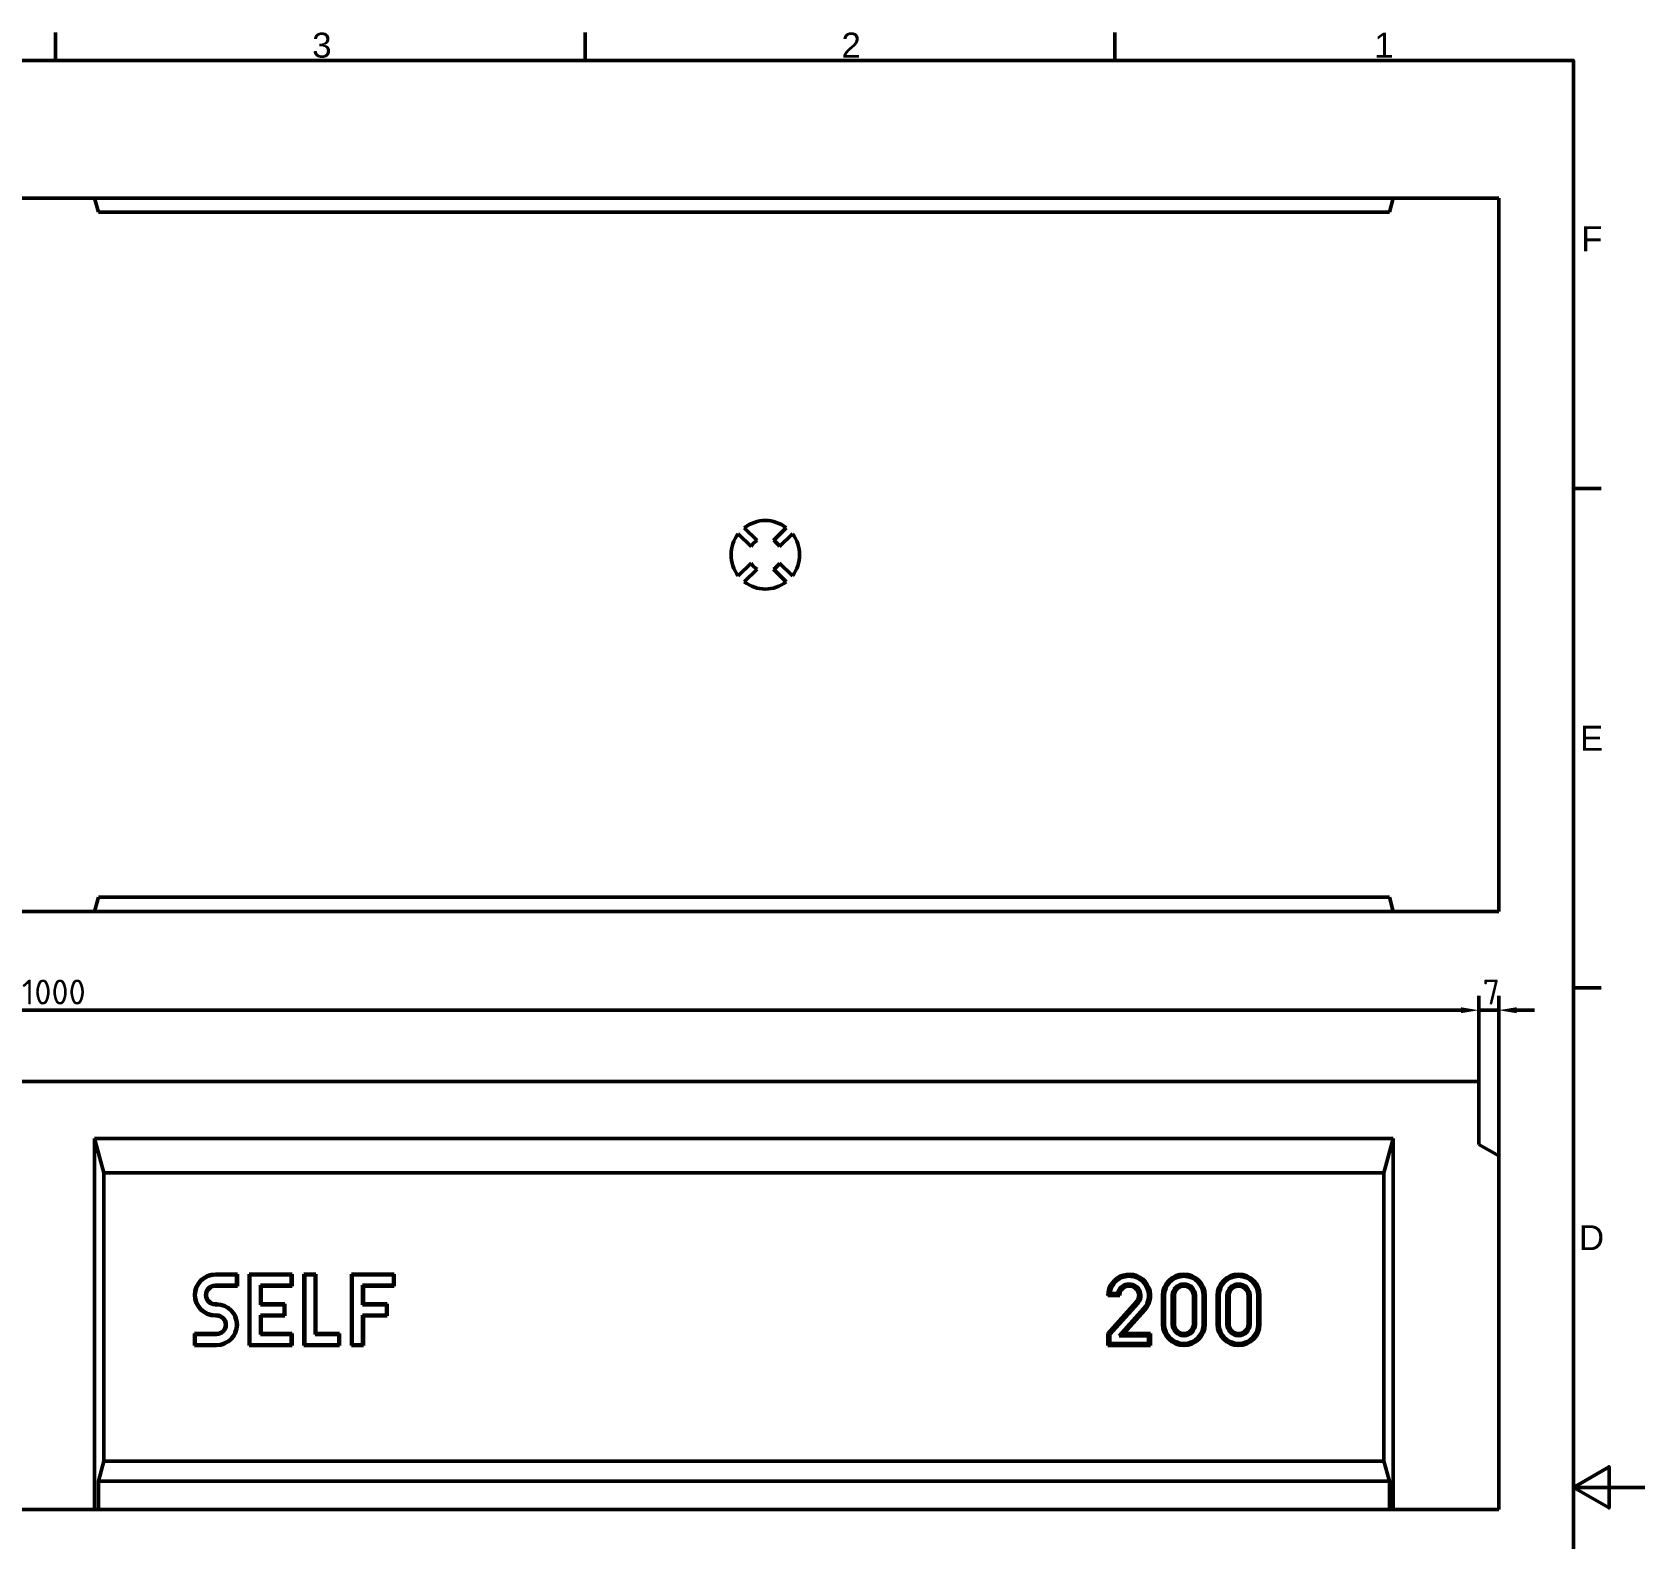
# Model space of a CAD drawing. Header units: millimetres. Extents: x 0 to 1485, y 0 to 1050.
# Drawn here: x 920 to 1485, y 507 to 1035 of the extents above; entities that cross this region are included whole.
import ezdxf

# ---------------------------------------------------------------- set-up
doc = ezdxf.new("R2010")
doc.units = ezdxf.units.MM
doc.header["$LTSCALE"] = 2.5
doc.layers.get('0').update_dxf_attribs({"lineweight": 50})
doc.layers.get('Defpoints').update_dxf_attribs({"lineweight": 50})
for name, color, linetype, lineweight in [('Bemaßung (ISO)', 7, 'Continuous', 50), ('Rahmen_0', 7, 'Continuous', 50), ('Rahmen_2', 7, 'Continuous', 50), ('Sichtbar (ISO)', 7, 'Continuous', 50), ('Sichtbar schmal (ISO)', 7, 'Continuous', 50)]:
    doc.layers.add(name, color=color, linetype=linetype, lineweight=lineweight)
doc.styles.add('Aktuell-DINNach Layer', font='arial.ttf')
doc.styles.add('TXT 3_5', font='isocpeur.ttf')
doc.dimstyles.new('Anrin Standard (DIN)', dxfattribs={"dimscale": 2.5, "dimtxt": 3.5, "dimasz": 2.5, "dimexe": 2, "dimexo": 0, "dimgap": 0.7999999999999999, "dimtad": 1, "dimrnd": 1e-08, "dimtxsty": 'TXT 3_5', "dimcen": 0.09, "dimdle": 10, "dimclrd": 256, "dimclre": 256, "dimclrt": 256, "dimadec": 0, "dimazin": 2, "dimtfac": 0.7142857313156128, "dimtmove": 0, "dimatfit": 3, "dimfxl": 1, "dimtolj": 1, "dimlwd": -1, "dimlwe": -1, "dimarcsym": 0})

# ---------------------------------------------------------------- blocks, each defined once
blk = doc.blocks.new('Ränder Standardrahmen')
at = {"layer": 'Rahmen_0'}
for p, q in [((371.25, 410), (371.25, 413.8999938964844)), ((445.4999923706055, 410), (445.4999923706055, 413.8999938964844)), ((519.7499847412109, 410), (519.7499847412109, 413.8999938964844)), ((584.0000152587891, 350), (587.9000091552734, 350)), ((584.0000152587891, 280), (587.9000091552734, 280))]:
    blk.add_line(p, q, dxfattribs=at)
at = {"layer": 'Rahmen_0', "flags": 128}
for points in [[(10, 10), (10, 410), (584.0000152587891, 410), (584.0000152587891, 10), (10, 10)], [(594.0000152587891, 210), (584.0000152587891, 210), (589.0000152587891, 212.8867530822754), (589.0000152587891, 207.1132469177246), (584.0000152587891, 210)]]:
    blk.add_lwpolyline(points, dxfattribs=at)
at = {"layer": 'Rahmen_2', "char_height": 3.499999940395355, "attachment_point": 7, "style": 'Aktuell-DINNach Layer'}
for s, insert in [('3', (407.2314160149082, 410.3413109757006)), ('2', (481.4142158440201, 410.4)), ('1', (556.0730168835889, 410.4)), ('F', (585.0760985338037, 383.2500000298023)), ('E', (584.9247129212386, 313.2500000298023)), ('D', (584.7787947726591, 243.2500000298023))]:
    blk.add_mtext(s, dxfattribs=dict(at, insert=insert))
blk = doc.blocks.new('*D28')
at = {"layer": 'Bemaßung (ISO)', "transparency": 16777216}
for p, q in [((426.8483755077259, 667.1954212800835), (426.8483755077259, 697.1954212800835)), ((1426.848375507727, 667.1954212800835), (1426.848375507727, 697.1954212800835)), ((1420.598375507727, 692.1954212800835), (433.0983755077259, 692.1954212800835))]:
    blk.add_line(p, q, dxfattribs=at)
for points in [[(433.0983755077259, 693.2370879467501), (433.0983755077259, 691.1537546134168), (426.8483755077259, 692.1954212800835)], [(1420.598375507727, 693.2370879467501), (1420.598375507727, 691.1537546134168), (1426.848375507727, 692.1954212800835)]]:
    blk.add_solid(points, dxfattribs=at)
at = {"layer": 'Defpoints', "color": 0, "transparency": 16777216}
for p in [(426.8483755077259, 692.1954212800835), (426.8483755077259, 667.1954212800835), (1426.848375507727, 667.1954212800835)]:
    blk.add_point(p, dxfattribs=at)
at = {"layer": 'Bemaßung (ISO)', "transparency": 16777216, "insert": (916.3483755077265, 702.9454212800835), "char_height": 8.75, "attachment_point": 1, "style": 'TXT 3_5'}
blk.add_mtext('\\A1;1000', dxfattribs=at)
blk = doc.blocks.new('*D29')
at = {"layer": 'Bemaßung (ISO)', "transparency": 16777216}
for p, q in [((1426.848375507727, 667.1954212800833), (1426.848375507727, 697.1954212800833)), ((1433.848375507727, 641.1539693957559), (1433.848375507727, 697.1954212800833)), ((1420.598375507727, 692.1954212800833), (1414.348375507727, 692.1954212800833)), ((1433.848375507727, 692.1954212800833), (1426.848375507727, 692.1954212800833)), ((1440.098375507727, 692.1954212800833), (1446.348375507727, 692.1954212800833))]:
    blk.add_line(p, q, dxfattribs=at)
for points in [[(1420.598375507727, 693.23708794675), (1420.598375507727, 691.1537546134167), (1426.848375507727, 692.1954212800833)], [(1440.098375507727, 693.23708794675), (1440.098375507727, 691.1537546134167), (1433.848375507727, 692.1954212800833)]]:
    blk.add_solid(points, dxfattribs=at)
at = {"layer": 'Defpoints', "color": 0, "transparency": 16777216}
for p in [(1426.848375507727, 692.1954212800833), (1426.848375507727, 667.1954212800833), (1433.848375507727, 641.1539693957559)]:
    blk.add_point(p, dxfattribs=at)
at = {"layer": 'Bemaßung (ISO)', "transparency": 16777216, "insert": (1428.160875507727, 702.9454212800833), "char_height": 8.75, "attachment_point": 1, "style": 'TXT 3_5'}
blk.add_mtext('\\A1;7', dxfattribs=at)

msp = doc.modelspace()

# ---------------------------------------------------------------- linework, layer by layer
at = {"layer": 'Sichtbar (ISO)'}
for p, q in [((941.8483755077261, 976.780602229927), (911.8483755077262, 976.780602229927)), ((1396.848375507727, 976.7806022299656), (941.8483755077261, 976.7806022299656)), ((943.1881214698817, 971.7806022299271), (941.8483755077261, 976.780602229927)), ((1396.848375507727, 976.7806022299272), (1395.508629545571, 971.7806022299271)), ((1433.848375507727, 976.780602229927), (1396.848375507727, 976.7806022299272)), ((1433.848375507727, 726.7806022299269), (1433.848375507727, 976.780602229927)), ((1395.508629545571, 971.7806022299271), (943.1881214698817, 971.7806022299271)), ((1171.844326881838, 854.663330512256), (1167.368986215705, 859.1386711783883)), ((1167.368986215705, 859.1386711783886), (1171.844326881838, 854.663330512256)), ((1169.490306559265, 861.259991521948), (1173.965647225397, 856.7846508558157)), ((1173.965647225397, 856.7846508558157), (1169.490306559265, 861.2599915219482)), ((1179.731103790056, 856.7846508558157), (1184.206444456188, 861.259991521948)), ((1184.206444456188, 861.2599915219482), (1179.731103790056, 856.7846508558157)), ((1186.327764799748, 859.1386711783883), (1181.852424133615, 854.663330512256)), ((1181.852424133615, 854.663330512256), (1186.327764799748, 859.1386711783886)), ((1167.368986215705, 844.4225332814653), (1171.844326881838, 848.8978739475976)), ((1171.844326881838, 848.8978739475976), (1167.368986215705, 844.4225332814653)), ((1181.852424133615, 848.8978739475976), (1186.327764799748, 844.4225332814653)), ((1186.327764799748, 844.4225332814653), (1181.852424133615, 848.8978739475976)), ((1173.965647225397, 846.776553604038), (1169.490306559265, 842.3012129379057)), ((1169.490306559265, 842.3012129379057), (1173.965647225397, 846.7765536040382)), ((1184.206444456188, 842.3012129379057), (1179.731103790056, 846.776553604038)), ((1179.731103790056, 846.7765536040382), (1184.206444456188, 842.3012129379057)), ((941.8483755077261, 726.7806022299269), (943.1881214698817, 731.7806022299268)), ((1395.508629545571, 731.7806022299268), (943.1881214698817, 731.7806022299268)), ((1395.508629545571, 731.7806022299268), (1396.848375507727, 726.7806022299269)), ((911.8483755077262, 726.7806022299269), (941.8483755077261, 726.7806022299269)), ((1396.848375507727, 726.7806022299654), (941.8483755077261, 726.7806022299654)), ((1396.848375507727, 726.7806022299269), (1433.848375507727, 726.7806022299269)), ((1426.848375507727, 667.1954212800833), (426.8483755077259, 667.1954212800833)), ((1426.848375507727, 645.1954212800833), (1426.848375507727, 667.1954212800833)), ((941.8483755077264, 517.1954212800833), (941.8483755077264, 647.1954212800835)), ((941.8483755077264, 647.1954212800835), (945.0637658168998, 635.1954212800833)), ((1396.848375507727, 647.1954212800833), (941.8483755077264, 647.1954212800835)), ((1393.632985198553, 635.1954212800833), (1396.848375507727, 647.1954212800833)), ((1396.848375507727, 517.1954212800833), (1396.848375507727, 647.1954212800833)), ((1426.848375507727, 645.1954212800833), (1433.848375507727, 641.1539693957559)), ((1433.848375507727, 517.1954212800833), (1433.848375507727, 641.1539693957559)), ((945.0637658168998, 635.1954212800833), (945.0637658168998, 534.1954212800833)), ((1393.632985198553, 635.1954212800833), (945.0637658168998, 635.1954212800833)), ((1393.632985198553, 534.1954212800833), (1393.632985198553, 635.1954212800833)), ((984.1400421743931, 599.6954212800833), (991.8483755077265, 599.6954212800833)), ((984.1400421743931, 599.4274720876522), (991.5804263152953, 599.4274720876522)), ((991.8483755077265, 599.6954212800833), (991.5804263152953, 599.4274720876522)), ((991.5804263152953, 599.4274720876522), (991.5804263152953, 595.7967038058478)), ((991.8483755077265, 599.6954212800833), (991.8483755077265, 595.5287546134167)), ((996.0150421743931, 574.6954212800833), (996.0150421743931, 599.6954212800833)), ((996.0150421743931, 599.6954212800833), (1011.015042174393, 599.6954212800833)), ((996.0150421743931, 599.6954212800833), (996.2829913668243, 599.4274720876522)), ((996.2829913668243, 574.9633704725144), (996.2829913668243, 599.4274720876522)), ((996.2829913668243, 599.4274720876522), (1010.747092981962, 599.4274720876522)), ((1011.015042174393, 599.6954212800833), (1010.747092981962, 599.4274720876522)), ((1010.747092981962, 599.4274720876522), (1010.747092981962, 595.7967038058479)), ((1011.015042174393, 599.6954212800833), (1011.015042174393, 595.5287546134167)), ((1015.18170884106, 599.6954212800833), (1019.348375507726, 599.6954212800833)), ((1015.18170884106, 574.6954212800833), (1015.18170884106, 599.6954212800833)), ((1015.18170884106, 599.6954212800833), (1015.449658033491, 599.4274720876522)), ((1015.449658033491, 599.4274720876522), (1019.080426315295, 599.4274720876522)), ((1015.449658033491, 574.9633704725144), (1015.449658033491, 599.4274720876522)), ((1019.348375507726, 599.6954212800833), (1019.080426315295, 599.4274720876522)), ((1019.080426315295, 599.4274720876522), (1019.080426315295, 578.5941387543189)), ((1019.348375507726, 599.6954212800833), (1019.348375507726, 578.86208794675)), ((1031.848375507727, 599.6954212800833), (1046.848375507727, 599.6954212800833)), ((1031.848375507727, 574.6954212800833), (1031.848375507727, 599.6954212800833)), ((1031.848375507727, 599.6954212800833), (1032.116324700158, 599.4274720876522)), ((1032.116324700158, 599.4274720876522), (1046.580426315295, 599.4274720876522)), ((1032.116324700158, 574.9633704725144), (1032.116324700158, 599.4274720876522)), ((1046.848375507727, 599.6954212800833), (1046.580426315295, 599.4274720876522)), ((1046.580426315295, 599.4274720876522), (1046.580426315295, 595.7967038058479)), ((1046.848375507727, 599.6954212800833), (1046.848375507727, 595.5287546134167)), ((991.5804263152953, 595.7967038058478), (984.1400421743931, 595.7967038058479)), ((991.8483755077265, 595.5287546134167), (984.1400421743931, 595.5287546134167)), ((991.8483755077265, 595.5287546134167), (991.5804263152953, 595.7967038058478)), ((1010.747092981962, 595.7967038058479), (999.9137596486287, 595.7967038058479)), ((1000.18170884106, 595.5287546134167), (999.9137596486287, 595.7967038058479)), ((999.9137596486287, 595.7967038058479), (999.9137596486287, 589.0108054209855)), ((1011.015042174393, 595.5287546134167), (1000.18170884106, 595.5287546134167)), ((1000.18170884106, 595.5287546134167), (1000.18170884106, 589.2787546134167)), ((1011.015042174393, 595.5287546134167), (1010.747092981962, 595.7967038058479)), ((1046.580426315295, 595.7967038058479), (1035.747092981962, 595.7967038058479)), ((1036.015042174393, 595.5287546134167), (1035.747092981962, 595.7967038058479)), ((1035.747092981962, 595.7967038058479), (1035.747092981962, 589.0108054209855)), ((1046.848375507727, 595.5287546134167), (1036.015042174393, 595.5287546134167)), ((1036.015042174393, 595.5287546134167), (1036.015042174393, 589.2787546134167)), ((1046.848375507727, 595.5287546134167), (1046.580426315295, 595.7967038058479)), ((984.1400421743931, 589.2787546134167), (984.5567088410598, 589.2787546134167)), ((984.1400421743931, 589.0108054209855), (984.5567088410598, 589.0108054209855)), ((1000.18170884106, 589.2787546134167), (999.9137596486287, 589.0108054209855)), ((999.9137596486287, 589.0108054209855), (1008.247092981962, 589.0108054209855)), ((1000.18170884106, 589.2787546134167), (1008.515042174393, 589.2787546134167)), ((1008.515042174393, 589.2787546134167), (1008.247092981962, 589.0108054209855)), ((1008.247092981962, 589.0108054209855), (1008.247092981962, 585.3800371391811)), ((1008.515042174393, 589.2787546134167), (1008.515042174393, 585.11208794675)), ((1036.015042174393, 589.2787546134167), (1035.747092981962, 589.0108054209855)), ((1035.747092981962, 589.0108054209855), (1044.080426315295, 589.0108054209855)), ((1036.015042174393, 589.2787546134167), (1044.348375507727, 589.2787546134167)), ((1044.348375507727, 589.2787546134167), (1044.080426315295, 589.0108054209855)), ((1044.080426315295, 589.0108054209855), (1044.080426315295, 585.3800371391811)), ((1044.348375507727, 589.2787546134167), (1044.348375507727, 585.11208794675)), ((1301.015042174393, 592.1954212800835), (1296.848375507727, 592.1954212800833)), ((1296.848375507727, 578.8620879467501), (1306.827738177111, 589.9674464452216)), ((1297.576315976259, 578.5830723153788), (1307.369186704075, 589.4808965316714)), ((1300.352872089133, 592.9233617486158), (1297.615553441757, 592.9233617486158)), ((1309.385492986876, 587.6690278151948), (1300.817374370538, 578.1341474782176)), ((1316.015042174393, 582.1954212800833), (1316.015042174393, 592.1954212800835)), ((1316.742982642926, 582.1954212800833), (1316.742982642926, 592.1954212800835)), ((1319.453768372528, 582.1954212800833), (1319.453768372528, 592.1954212800835)), ((1320.18170884106, 592.1954212800835), (1320.18170884106, 582.1954212800833)), ((1326.848375507727, 582.1954212800833), (1326.848375507727, 592.1954212800835)), ((1327.576315976259, 592.1954212800835), (1327.576315976259, 582.1954212800833)), ((1330.287101705861, 592.1954212800833), (1330.287101705861, 582.1954212800833)), ((1331.015042174393, 592.1954212800833), (1331.015042174393, 582.1954212800833)), ((1335.18170884106, 582.1954212800833), (1335.18170884106, 592.1954212800835)), ((1335.909649309593, 582.1954212800833), (1335.909649309593, 592.1954212800835)), ((1338.620435039194, 582.1954212800833), (1338.620435039194, 592.1954212800835)), ((1339.348375507727, 592.1954212800835), (1339.348375507727, 582.1954212800833)), ((1346.015042174394, 582.1954212800833), (1346.015042174394, 592.1954212800835)), ((1346.742982642926, 592.1954212800835), (1346.742982642926, 582.1954212800833)), ((1349.453768372528, 592.1954212800833), (1349.453768372528, 582.1954212800833)), ((1350.18170884106, 592.1954212800833), (1350.18170884106, 582.1954212800833)), ((984.5567088410598, 585.3800371391811), (984.1400421743931, 585.3800371391811)), ((984.5567088410598, 585.11208794675), (984.1400421743931, 585.11208794675)), ((1008.247092981962, 585.3800371391811), (999.9137596486287, 585.3800371391811)), ((1000.18170884106, 585.11208794675), (999.9137596486287, 585.3800371391811)), ((999.9137596486287, 585.3800371391811), (999.9137596486287, 578.5941387543189)), ((1008.515042174393, 585.11208794675), (1000.18170884106, 585.11208794675)), ((1000.18170884106, 585.11208794675), (1000.18170884106, 578.86208794675)), ((1008.515042174393, 585.11208794675), (1008.247092981962, 585.3800371391811)), ((1044.080426315295, 585.3800371391811), (1035.747092981962, 585.3800371391811)), ((1036.015042174393, 585.11208794675), (1035.747092981962, 585.3800371391811)), ((1035.747092981962, 585.3800371391811), (1035.747092981962, 574.9633704725144)), ((1044.348375507727, 585.11208794675), (1036.015042174393, 585.11208794675)), ((1036.015042174393, 585.11208794675), (1036.015042174393, 574.6954212800833)), ((1044.348375507727, 585.11208794675), (1044.080426315295, 585.3800371391811)), ((1309.92694151384, 587.1824779016445), (1302.450173526385, 578.8620879467501)), ((976.8483755077265, 574.6954212800833), (976.8483755077265, 578.86208794675)), ((976.8483755077265, 578.86208794675), (984.5567088410598, 578.86208794675)), ((976.8483755077265, 578.86208794675), (977.1163247001576, 578.5941387543189)), ((977.1163247001576, 574.9633704725145), (977.1163247001576, 578.5941387543189)), ((977.1163247001576, 578.5941387543189), (984.5567088410598, 578.5941387543189)), ((1000.18170884106, 578.86208794675), (999.9137596486287, 578.5941387543189)), ((999.9137596486287, 578.5941387543189), (1010.747092981962, 578.5941387543189)), ((1000.18170884106, 578.86208794675), (1011.015042174393, 578.86208794675)), ((1011.015042174393, 578.86208794675), (1010.747092981962, 578.5941387543189)), ((1010.747092981962, 578.5941387543189), (1010.747092981962, 574.9633704725144)), ((1011.015042174393, 578.86208794675), (1011.015042174393, 574.6954212800833)), ((1019.348375507726, 578.86208794675), (1019.080426315295, 578.5941387543189)), ((1019.080426315295, 578.5941387543189), (1027.413759648629, 578.5941387543189)), ((1019.348375507726, 578.86208794675), (1027.68170884106, 578.86208794675)), ((1027.68170884106, 578.86208794675), (1027.413759648629, 578.5941387543189)), ((1027.413759648629, 578.5941387543189), (1027.413759648629, 574.9633704725144)), ((1027.68170884106, 578.86208794675), (1027.68170884106, 574.6954212800833)), ((1296.848375507727, 578.8620879467501), (1297.576315976259, 578.5830723153788)), ((1296.848375507727, 574.6954212800833), (1296.848375507727, 578.8620879467501)), ((1297.576315976259, 575.4233617486158), (1297.576315976259, 578.5830723153788)), ((1302.450173526385, 578.8620879467501), (1300.817374370538, 578.1341474782176)), ((1300.817374370538, 578.1341474782176), (1311.120435039194, 578.1341474782176)), ((1302.450173526385, 578.8620879467501), (1311.848375507727, 578.8620879467501)), ((1311.848375507727, 578.8620879467501), (1311.120435039194, 578.1341474782176)), ((1311.120435039194, 578.1341474782176), (1311.120435039194, 575.4233617486158)), ((1311.848375507727, 578.8620879467501), (1311.848375507727, 574.6954212800833)), ((976.8483755077265, 574.6954212800833), (977.1163247001576, 574.9633704725145)), ((984.5567088410598, 574.6954212800833), (976.8483755077265, 574.6954212800833)), ((984.5567088410598, 574.9633704725144), (977.1163247001576, 574.9633704725145)), ((996.0150421743931, 574.6954212800833), (996.2829913668243, 574.9633704725144)), ((1011.015042174393, 574.6954212800833), (996.0150421743931, 574.6954212800833)), ((1010.747092981962, 574.9633704725144), (996.2829913668243, 574.9633704725144)), ((1011.015042174393, 574.6954212800833), (1010.747092981962, 574.9633704725144)), ((1015.18170884106, 574.6954212800833), (1015.449658033491, 574.9633704725144)), ((1027.68170884106, 574.6954212800833), (1015.18170884106, 574.6954212800833)), ((1027.413759648629, 574.9633704725144), (1015.449658033491, 574.9633704725144)), ((1027.68170884106, 574.6954212800833), (1027.413759648629, 574.9633704725144)), ((1031.848375507727, 574.6954212800833), (1032.116324700158, 574.9633704725144)), ((1036.015042174393, 574.6954212800833), (1031.848375507727, 574.6954212800833)), ((1035.747092981962, 574.9633704725144), (1032.116324700158, 574.9633704725144)), ((1036.015042174393, 574.6954212800833), (1035.747092981962, 574.9633704725144)), ((1296.848375507727, 574.6954212800833), (1297.576315976259, 575.4233617486158)), ((1311.848375507727, 574.6954212800833), (1296.848375507727, 574.6954212800833)), ((1311.120435039194, 575.4233617486158), (1297.576315976259, 575.4233617486158)), ((1311.848375507727, 574.6954212800833), (1311.120435039194, 575.4233617486158)), ((945.0637658168998, 534.1954212800833), (943.1881214698819, 527.1954212800833)), ((1393.632985198553, 534.1954212800833), (945.0637658168998, 534.1954212800833)), ((1395.508629545571, 527.1954212800833), (1393.632985198553, 534.1954212800833)), ((943.1881214698819, 527.1954212800833), (943.1881214698819, 517.1954212800833)), ((1395.508629545571, 527.1954212800833), (943.1881214698819, 527.1954212800833)), ((1395.508629545571, 517.1954212800833), (1395.508629545571, 527.1954212800833)), ((941.8483755077264, 517.1954212800833), (911.8483755077264, 517.1954212800833)), ((943.1881214698819, 517.1954212800833), (941.8483755077264, 517.1954212800833)), ((1395.508629545571, 517.1954212800833), (943.1881214698819, 517.1954212800833)), ((1396.848375507727, 517.1954212800833), (1395.508629545571, 517.1954212800833)), ((1433.848375507727, 517.1954212800833), (1396.848375507727, 517.1954212800833))]:
    msp.add_line(p, q, dxfattribs=at)
for centre, radius, start, end in [((1176.848375507726, 851.7806022299269), 12, 142.1807557814585, 217.8192442185411), ((1176.848375507727, 851.7806022299269), 12.00000000000007, 142.1807557814583, 217.8192442185411), ((1176.848375507726, 851.7806022299269), 12, 52.18075578145842, 127.8192442185411), ((1176.848375507726, 851.7806022299269), 12.00000000000003, 52.18075578145842, 127.8192442185416), ((1176.848375507726, 851.7806022299269), 12, 322.1807557814585, 37.81924421854158), ((1176.848375507726, 851.7806022299269), 12.00000000000007, 322.1807557814583, 37.81924421854103), ((1176.848375507726, 851.7806022299269), 5.775, 119.9453493600176, 150.0546506399809), ((1176.848375507726, 851.7806022299272), 5.774999999999759, 119.9453493600169, 150.0546506399831), ((1176.848375507726, 851.7806022299269), 5.775000000000011, 29.94534936001757, 60.0546506399809), ((1176.848375507727, 851.780602229927), 5.774999999999799, 29.94534936001845, 60.05465063998307), ((1176.848375507726, 851.7806022299269), 5.775000000000007, 209.9453493600176, 240.0546506399809), ((1176.848375507726, 851.7806022299267), 5.774999999999754, 209.9453493600169, 240.0546506399831), ((1176.848375507726, 851.7806022299269), 5.775000000000007, 299.9453493600175, 330.0546506399809), ((1176.848375507727, 851.7806022299269), 5.774999999999764, 299.945349360017, 330.054650639983), ((1176.848375507726, 851.7806022299269), 12, 232.1807557814584, 307.8192442185416), ((1176.848375507726, 851.780602229927), 12.00000000000004, 232.1807557814589, 307.8192442185416), ((984.1400421743932, 592.4037546134167), 7.291666666666677, 90, 270), ((984.1400421743932, 592.4037546134167), 7.023717474235551, 90, 270), ((1304.348375507727, 592.1954212800833), 7.500000000000007, 318.0568857205644, 180), ((1304.348375507727, 592.1954212800833), 6.772059531467585, 318.0568857205644, 173.8292544911084), ((1323.515042174394, 592.1954212800835), 7.500000000000007, 0, 180), ((1323.515042174394, 592.1954212800835), 6.772059531467612, 0, 180), ((1342.68170884106, 592.1954212800835), 7.500000000000007, 0, 180), ((1342.68170884106, 592.1954212800833), 6.772059531467612, 0, 180), ((984.1400421743932, 592.4037546134167), 3.392949192431128, 90, 270), ((984.1400421743932, 592.4037546134167), 3.125000000000003, 90, 270), ((1304.348375507727, 592.1954212800835), 4.06127380186575, 318.0568857205631, 169.6745371386809), ((1304.348375507727, 592.1954212800833), 3.333333333333341, 318.0568857205658, 180), ((1323.515042174394, 592.1954212800833), 4.061273801865756, 0, 180), ((1323.515042174394, 592.1954212800835), 3.33333333333336, 0, 180), ((1342.68170884106, 592.1954212800833), 4.061273801865756, 0, 180), ((1342.68170884106, 592.1954212800833), 3.33333333333336, 0, 180), ((984.5567088410598, 581.9870879467501), 7.291666666666659, 270, 90), ((984.5567088410598, 581.98708794675), 7.023717474235551, 270, 90), ((984.5567088410598, 581.98708794675), 3.392949192431128, 270, 90), ((984.5567088410598, 581.98708794675), 3.125000000000003, 270, 90), ((1323.515042174394, 582.1954212800833), 7.500000000000007, 180, 0), ((1323.515042174394, 582.1954212800833), 6.772059531467612, 180, 0), ((1323.515042174394, 582.1954212800833), 4.061273801865756, 180, 0), ((1323.515042174394, 582.1954212800833), 3.33333333333336, 180, 0), ((1342.68170884106, 582.1954212800833), 7.500000000000007, 180, 0), ((1342.68170884106, 582.1954212800835), 6.772059531467612, 180, 0), ((1342.68170884106, 582.1954212800833), 4.061273801865756, 180, 0), ((1342.68170884106, 582.1954212800835), 3.33333333333336, 180, 0)]:
    msp.add_arc(centre, radius, start, end, dxfattribs=at)
for points in [[(1296.848375507727, 592.1954212800833), (1297.231964474742, 592.579010247099), (1297.615553441757, 592.9233617486158)], [(1301.015042174393, 592.1954212800835), (1300.683957131762, 592.5265063227148), (1300.352872089133, 592.9233617486158)]]:
    msp.add_open_spline(points, degree=2, dxfattribs=at)
at = {"layer": 'Sichtbar schmal (ISO)'}
for p, q in [((984.1400421743931, 599.6954212800833), (984.1400421743931, 599.4274720876522)), ((984.1400421743931, 595.5287546134167), (984.1400421743931, 595.7967038058479)), ((984.1400421743931, 589.2787546134167), (984.1400421743931, 589.0108054209855)), ((984.5567088410598, 589.2787546134167), (984.5567088410598, 589.0108054209855)), ((1306.827738177111, 589.9674464452216), (1307.369186704075, 589.4808965316714)), ((1309.92694151384, 587.1824779016445), (1309.385492986876, 587.6690278151948)), ((1316.015042174393, 592.1954212800835), (1316.742982642926, 592.1954212800835)), ((1320.18170884106, 592.1954212800835), (1319.453768372528, 592.1954212800835)), ((1326.848375507727, 592.1954212800835), (1327.576315976259, 592.1954212800835)), ((1331.015042174393, 592.1954212800833), (1330.287101705861, 592.1954212800833)), ((1335.18170884106, 592.1954212800835), (1335.909649309593, 592.1954212800835)), ((1339.348375507727, 592.1954212800835), (1338.620435039194, 592.1954212800835)), ((1346.015042174394, 592.1954212800835), (1346.742982642926, 592.1954212800835)), ((1350.18170884106, 592.1954212800833), (1349.453768372528, 592.1954212800833)), ((984.1400421743931, 585.11208794675), (984.1400421743931, 585.3800371391811)), ((984.5567088410598, 585.11208794675), (984.5567088410598, 585.3800371391811)), ((1316.015042174393, 582.1954212800833), (1316.742982642926, 582.1954212800833)), ((1320.18170884106, 582.1954212800833), (1319.453768372528, 582.1954212800833)), ((1326.848375507727, 582.1954212800833), (1327.576315976259, 582.1954212800833)), ((1331.015042174393, 582.1954212800833), (1330.287101705861, 582.1954212800833)), ((1335.18170884106, 582.1954212800833), (1335.909649309593, 582.1954212800833)), ((1339.348375507727, 582.1954212800833), (1338.620435039194, 582.1954212800833)), ((1346.015042174394, 582.1954212800833), (1346.742982642926, 582.1954212800833)), ((1350.18170884106, 582.1954212800833), (1349.453768372528, 582.1954212800833)), ((984.5567088410598, 578.86208794675), (984.5567088410598, 578.5941387543189)), ((984.5567088410598, 574.6954212800833), (984.5567088410598, 574.9633704725144))]:
    msp.add_line(p, q, dxfattribs=at)

# ---------------------------------------------------------------- block references
at = {"xscale": 2.5, "yscale": 2.5, "zscale": 2.5}
msp.add_blockref('Ränder Standardrahmen', (0, 0), dxfattribs=at)

# ---------------------------------------------------------------- dimensions: what is measured, and where the dimension line sits
at = {"layer": 'Bemaßung (ISO)'}
dim = msp.add_linear_dim(base=(426.8483755077259, 692.1954212800835), p1=(1426.848375507727, 667.1954212800835), p2=(426.8483755077259, 667.1954212800835), angle=180, dimstyle='Anrin Standard (DIN)', override={"dimgap": 0.7999999999999999, "dimdec": 2, "dimtol": 0, "dimlim": 0, "dimtp": 0, "dimtm": -0, "dimtdec": 2, "dimtofl": 0, "dimatfit": 1}, dxfattribs=at)
dim.commit()
dim.dimension.update_dxf_attribs({"geometry": '*D28', "text_midpoint": (926.8483755077265, 692.1954212800835), "dimtype": 160})
dim = msp.add_linear_dim(base=(1426.848375507727, 692.1954212800833), p1=(1433.848375507727, 641.1539693957559), p2=(1426.848375507727, 667.1954212800833), dimstyle='Anrin Standard (DIN)', override={"dimgap": 0.7999999999999999, "dimdec": 2, "dimtol": 0, "dimlim": 0, "dimtp": 0, "dimtm": -0, "dimtdec": 2, "dimtofl": 1, "dimatfit": 1}, dxfattribs=at)
dim.commit()
dim.dimension.update_dxf_attribs({"geometry": '*D29', "text_midpoint": (1430.348375507727, 692.1954212800833), "dimtype": 160})

doc.saveas('drawing.dxf')
